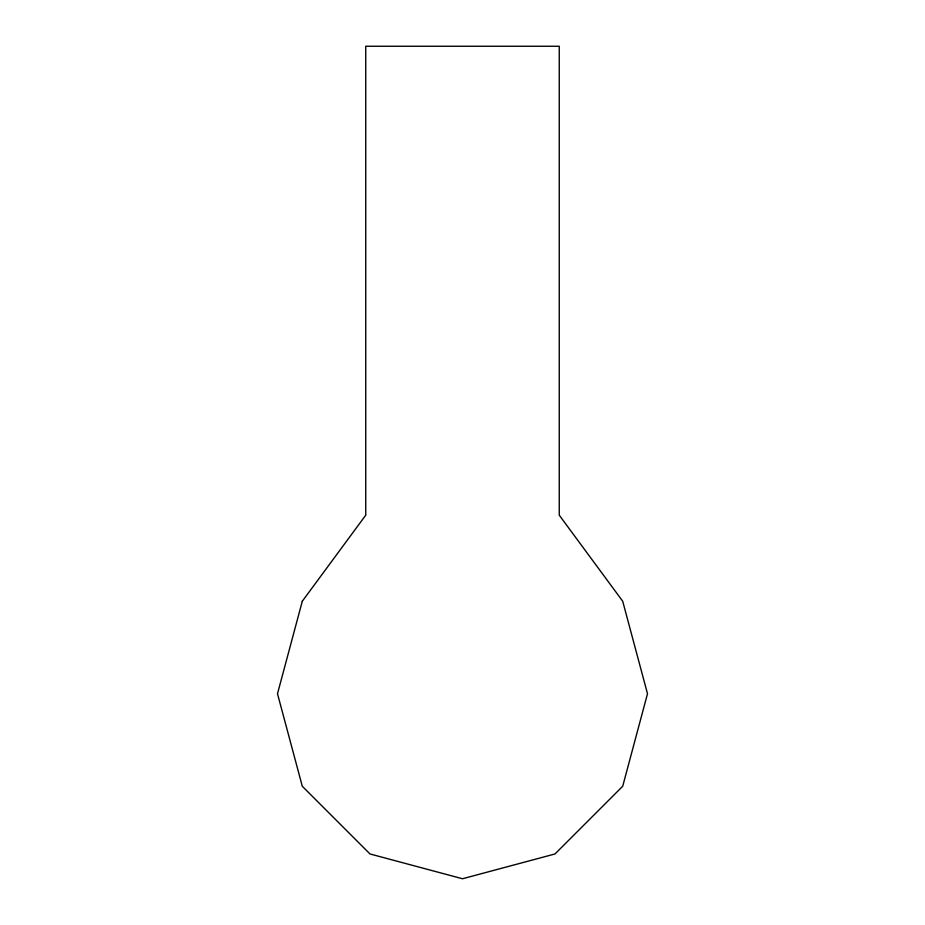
<?xml version="1.0" encoding="UTF-8"?>
<svg xmlns="http://www.w3.org/2000/svg" width="925" height="925" viewBox="0 0 925 925"><rect width="100%" height="100%" fill="white"/><g stroke="black" fill="none" stroke-linecap="round" stroke-linejoin="round"><path stroke-width="1.39" d="M302.29 601.25L277.5 693.75L302.29 786.25L370 853.96L462.5 878.75L555 853.96L622.71 786.25L647.5 693.75L622.71 601.25L559.255 515.179L559.255 46.25L365.745 46.25L365.745 515.179L302.29 601.25"/></g></svg>
